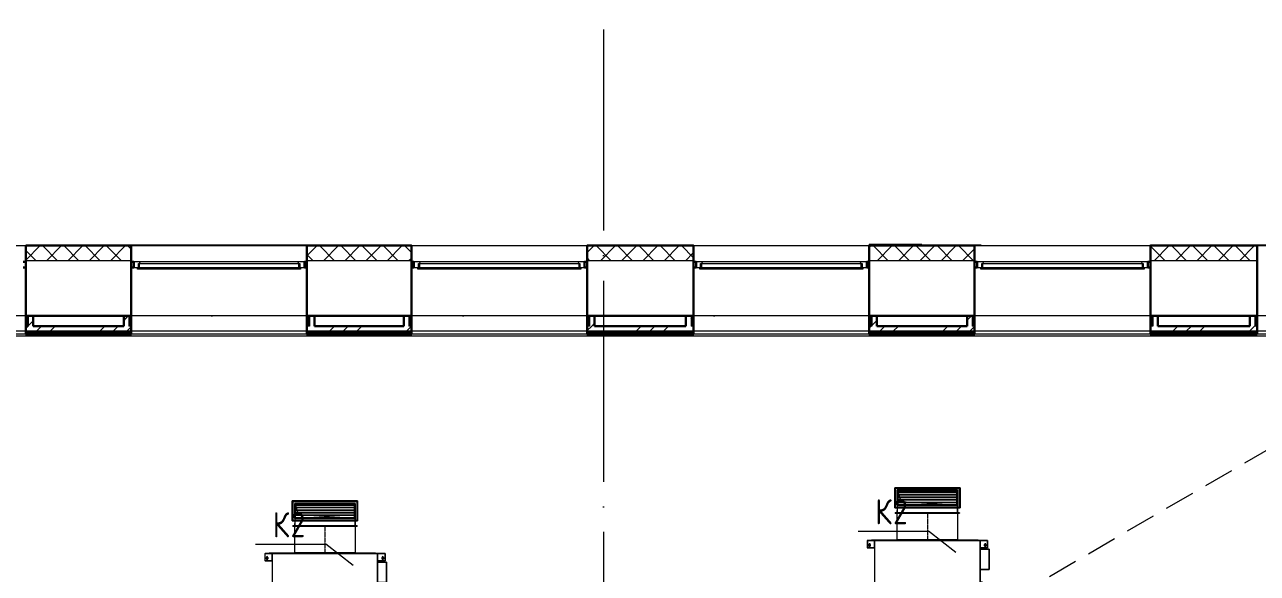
# Model space of a CAD drawing. Header units: millimetres. Extents: x -88595 to 880822, y -1054509 to -148035.
# Drawn here: x 427297 to 439573, y -238413 to -232953 of the extents above; entities that cross this region are included whole.
import ezdxf

# ---------------------------------------------------------------- set-up
doc = ezdxf.new("R2010")
doc.units = ezdxf.units.MM
for name, pattern in [('$7$ADSK_Осевая', [14, 10, -2, 0, -2]), ('ADSK_Линия сетки', [25, 20, -2.5, 0, -2.5]), ('ADSK_Сверху', [4.5, 3, -1.5])]:
    doc.linetypes.add(name, pattern=pattern)
for name, color, linetype, lineweight in [('_ Окна', 7, 'Continuous', 30), ('Воздуховоды', 7, 'Continuous', 18), ('Линии', 7, 'Continuous', 9), ('Марки', 7, 'Continuous', 20), ('Оборудование', 7, 'Continuous', 18), ('Ограждение', 7, 'Continuous', 9), ('Окна', 7, 'Continuous', 9), ('Оси', 7, 'Continuous', 9), ('Стены внутренние', 7, 'Continuous', 18), ('Стены наружные', 7, 'Continuous', 18), ('Стены штриховка', 7, 'Continuous', 9)]:
    doc.layers.add(name, color=color, linetype=linetype, lineweight=lineweight)
doc.styles.add('$5$GOST Common', font='GOST_Common.ttf', dxfattribs={"width": 0.9, "height": 250})

# ---------------------------------------------------------------- blocks, each defined once
blk = doc.blocks.new('$0$ADSK_Канальный блок кондиционера1 - AD242MJERAB-3267365-В_Координация_3 этаж ОВ3')
at = {"layer": 'Оборудование', "color": 150, "true_color": 0x0080ff}
for p, q in [((-599, 0), (-599, -72)), ((-597, 0), (-599, 0)), ((-597, 0), (-599, 0)), ((-599, 0), (-599, -72)), ((-597, 0), (-596, 0)), ((-597, 0), (-525, 0)), ((-597, 0), (-597, -72)), ((-525, 0), (-596, 0)), ((505, 5), (-555, 5)), ((-555, 5), (505, 5)), ((-555, 5), (-555, 0)), ((-555, 5), (-555, 0)), ((505, 0), (-555, 0)), ((-555, 0), (505, 0)), ((525, 0), (-525, 0)), ((-525, 0), (525, 0)), ((-525, 0), (-525, -697)), ((-525, 0), (-525, -697)), ((-525, -72), (-525, 0)), ((-525, 0), (-525, -72)), ((505, 0), (505, 5)), ((505, 5), (505, 0)), ((525, -697), (525, 0)), ((525, 0), (525, -697)), ((525, 0), (597, 0)), ((596, 0), (525, 0)), ((525, -72), (525, 0)), ((525, 0), (525, -72)), ((596, 0), (597, 0)), ((599, 0), (597, 0)), ((599, 0), (597, 0)), ((597, 0), (597, -72)), ((599, -72), (599, 0)), ((599, 0), (599, -72)), ((-599, -72), (-597, -72)), ((-599, -72), (-597, -72)), ((-525, -72), (-597, -72)), ((-596, -72), (-597, -72)), ((-596, -72), (-525, -72)), ((-583, -54), (-583, -38)), ((-583, -38), (-583, -54)), ((-569, -38), (-569, -54)), ((-569, -54), (-569, -38)), ((525, -72), (596, -72)), ((597, -72), (525, -72)), ((615, -87), (525, -87)), ((525, -87), (525, -287)), ((525, -287), (525, -87)), ((525, -87), (615, -87)), ((569, -38), (569, -54)), ((569, -54), (569, -38)), ((583, -54), (583, -38)), ((583, -38), (583, -54)), ((597, -72), (596, -72)), ((597, -72), (599, -72)), ((597, -72), (599, -72)), ((615, -287), (615, -87)), ((615, -87), (615, -287)), ((525, -287), (615, -287)), ((615, -287), (525, -287)), ((550, -414.5), (525, -414.5)), ((525, -414.5), (525, -439.5)), ((525, -414.5), (525, -439.5)), ((525, -439.5), (550, -439.5)), ((550, -439.5), (550, -414.5)), ((550, -439.5), (550, -414.5)), ((582, -506.25), (525, -506.25)), ((525, -506.25), (525, -515.75)), ((525, -506.25), (525, -515.75)), ((525, -515.75), (582, -515.75)), ((582, -573.06), (525, -573.06)), ((525, -573.06), (525, -588.94)), ((525, -573.06), (525, -588.94)), ((525, -588.94), (582, -588.94)), ((582, -515.75), (582, -506.25)), ((582, -515.75), (582, -506.25)), ((582, -588.94), (582, -573.06)), ((582, -588.94), (582, -573.06)), ((-599, -645), (-599, -697)), ((-597, -645), (-599, -645)), ((-597, -645), (-599, -645)), ((-599, -645), (-599, -697)), ((-599, -697), (-597, -697)), ((-599, -697), (-597, -697)), ((-597, -645), (-596, -645)), ((-597, -645), (-525, -645)), ((-597, -645), (-597, -697)), ((-525, -697), (-597, -697)), ((-596, -697), (-597, -697)), ((-525, -645), (-596, -645)), ((-596, -697), (-525, -697)), ((-583, -679), (-583, -663)), ((-583, -663), (-583, -679)), ((-569, -663), (-569, -679)), ((-569, -679), (-569, -663)), ((505, -697), (-555, -697)), ((-555, -697), (505, -697)), ((-555, -697), (-555, -720)), ((-555, -697), (-555, -720)), ((505, -720), (-555, -720)), ((-555, -720), (505, -720)), ((-525, -645), (-525, -697)), ((-525, -697), (-525, -645)), ((525, -697), (-525, -697)), ((-525, -697), (525, -697)), ((505, -720), (505, -697)), ((505, -697), (505, -720)), ((525, -645), (597, -645)), ((596, -645), (525, -645)), ((525, -645), (525, -697)), ((525, -697), (525, -645)), ((525, -697), (596, -697)), ((597, -697), (525, -697)), ((569, -663), (569, -679)), ((569, -679), (569, -663)), ((583, -679), (583, -663)), ((583, -663), (583, -679)), ((596, -645), (597, -645)), ((597, -697), (596, -697)), ((599, -645), (597, -645)), ((599, -645), (597, -645)), ((597, -645), (597, -697)), ((597, -697), (599, -697)), ((597, -697), (599, -697)), ((599, -697), (599, -645)), ((599, -645), (599, -697))]:
    blk.add_line(p, q, dxfattribs=at)
for centre, start, end in [((-576, -38), 360, 180), ((-576, -38), 360, 180), ((-576, -54), 180, 0), ((-576, -54), 180, 360), ((576, -38), 0, 180), ((576, -38), 0, 180), ((576, -54), 180, 360), ((576, -54), 180, 0), ((-576, -663), 0, 180), ((-576, -663), 0, 180), ((-576, -679), 180, 0), ((-576, -679), 180, 0), ((576, -663), 0, 180), ((576, -663), 0, 180), ((576, -679), 180, 0), ((576, -679), 180, 0)]:
    blk.add_arc(centre, 7, start, end, dxfattribs=at)
blk = doc.blocks.new('$0$ADSK_Решетка вентиляционная жалюзийная_Приточная2 - Решетка приточная_Однорядная-4279700-В_Координация_3 этаж ОВ3')
at = {"layer": 'Воздуховоды', "lineweight": 9, "true_color": 0xffffff}
h = blk.add_hatch(dxfattribs=at)
h.set_pattern_fill('FP_29', style=0, pattern_type=2)
h.set_pattern_definition([(180, (7207.025, 25279.722), (3e-15, 25.4), [25.4, 0, 0, 0]), (180, (7207.025, 25284.802), (3e-15, 25.4), [25.4, 0, 0, 0])])
h.paths.add_polyline_path([(7502, 25200), (7502, 25340), (6912, 25340), (6912, 25200)])
at = {"layer": 'Воздуховоды', "color": 140, "true_color": 0x1bb3e4}
for p, q in [((6882, 25170), (6882, 25370)), ((6882, 25370), (7532, 25370)), ((7532, 25370), (6882, 25370)), ((6882, 25370), (6882, 25170)), ((6907, 25195), (6907, 25345)), ((6907, 25345), (7507, 25345)), ((7507, 25345), (6907, 25345)), ((6907, 25345), (6907, 25195)), ((7502, 25340), (6912, 25340)), ((6912, 25340), (6912, 25200)), ((6912, 25200), (6912, 25340)), ((6912, 25340), (7502, 25340)), ((6912, 25200), (6912, 25340)), ((6912, 25340), (7502, 25340)), ((7502, 25340), (6912, 25340)), ((6912, 25340), (6912, 25200)), ((7502, 25200), (7502, 25340)), ((7502, 25340), (7502, 25200)), ((7502, 25340), (7502, 25200)), ((7502, 25200), (7502, 25340)), ((7507, 25345), (7507, 25195)), ((7507, 25195), (7507, 25345)), ((7532, 25370), (7532, 25170)), ((7532, 25170), (7532, 25370)), ((7532, 25170), (6882, 25170)), ((6882, 25170), (7532, 25170)), ((7507, 25195), (6907, 25195)), ((6907, 25195), (7507, 25195)), ((6912, 25200), (7502, 25200)), ((7502, 25200), (6912, 25200)), ((7502, 25200), (6912, 25200)), ((6912, 25200), (7502, 25200))]:
    blk.add_line(p, q, dxfattribs=at)
blk = doc.blocks.new('$0$ADSK_Отвод_Прямоугольный1 - Стандарт-4055406-В_Координация_3 этаж ОВ3')
at = {"layer": 'Воздуховоды', "color": 140, "true_color": 0x1bb3e4}
for p, q in [((6887, 23877), (7527, 23877)), ((7527, 23877), (6887, 23877)), ((6887, 23875), (6887, 23877)), ((6887, 23877), (6887, 23875)), ((6887, 23875), (7527, 23875)), ((7527, 23875), (6887, 23875)), ((7527, 23822), (6887, 23822)), ((6887, 23822), (6887, 23632)), ((6887, 23632), (6887, 23822)), ((6887, 23822), (7527, 23822)), ((6907, 23852), (6907, 23877)), ((6907, 23877), (7507, 23877)), ((7507, 23877), (6907, 23877)), ((6907, 23877), (6907, 23852)), ((6907, 23877), (7507, 23877)), ((7507, 23877), (6907, 23877)), ((6907, 23875), (6907, 23877)), ((6907, 23877), (6907, 23875)), ((6907, 23875), (7507, 23875)), ((7507, 23875), (6907, 23875)), ((6907, 23852), (6907, 23802)), ((6907, 23652), (6907, 23852)), ((7507, 23852), (7507, 23877)), ((7507, 23877), (7507, 23852)), ((7507, 23877), (7507, 23875)), ((7507, 23877), (7507, 23875)), ((7507, 23802), (7507, 23852)), ((7507, 23652), (7507, 23852)), ((7527, 23877), (7527, 23875)), ((7527, 23877), (7527, 23875)), ((7527, 23632), (7527, 23822)), ((7527, 23822), (7527, 23632)), ((6907, 23802), (6907, 23652)), ((6907, 23802), (7507, 23802)), ((6907, 23652), (6907, 23802)), ((6907, 23802), (7507, 23802)), ((7507, 23802), (6907, 23802)), ((6907, 23802), (6907, 23652)), ((7507, 23652), (7507, 23802)), ((7507, 23802), (7507, 23652)), ((7507, 23652), (7507, 23802)), ((6887, 23632), (7527, 23632)), ((7527, 23632), (6887, 23632)), ((6907, 23652), (7507, 23652)), ((7507, 23652), (6907, 23652)), ((7507, 23652), (6907, 23652)), ((6907, 23652), (7507, 23652))]:
    blk.add_line(p, q, dxfattribs=at)
blk = doc.blocks.new('$0$ADSK_M_Оборудование1 - ADSK_Марка_15-3198495-В_Координация_3 этаж ОВ3')
at = {"layer": 'Марки'}
blk.add_line((-3.5, 0), (3.5, 0), dxfattribs=at)
blk = doc.blocks.new('3 этаж')
at = {"layer": '_ Окна'}
for p, q in [((439189, 691114), (439164, 691114)), ((439164, 691056), (439189, 691056)), ((440264, 691114), (440239, 691114)), ((440239, 691056), (440264, 691056)), ((440264, 691056), (440264, 691114)), ((441989, 691114), (441964, 691114)), ((441964, 691114), (441964, 691056)), ((441964, 691056), (441989, 691056)), ((443054, 691114), (443029, 691114)), ((443029, 691056), (443054, 691056)), ((443054, 691056), (443054, 691114)), ((444779, 691114), (444754, 691114)), ((444754, 691114), (444754, 691056)), ((444754, 691056), (444779, 691056)), ((445864, 691114), (445839, 691114)), ((445839, 691056), (445864, 691056)), ((445864, 691056), (445864, 691114)), ((447589, 691114), (447564, 691114)), ((447564, 691114), (447564, 691056)), ((447564, 691056), (447589, 691056)), ((448664, 691114), (448639, 691114)), ((448639, 691056), (448664, 691056)), ((448664, 691056), (448664, 691114)), ((450389, 691114), (450364, 691114)), ((450364, 691114), (450364, 691056)), ((450364, 691056), (450389, 691056))]:
    blk.add_line(p, q, dxfattribs=at)
at = {"layer": '_ Окна', "lineweight": 18}
for p, q in [((440323, 691114), (440264, 691114)), ((440264, 691114), (440264, 691056)), ((440264, 691056), (440302, 691056)), ((440310, 691056), (440310, 691097)), ((440310, 691097), (440322, 691097)), ((440328, 691097), (440323, 691114)), ((441904, 691114), (441900, 691097)), ((441964, 691114), (441904, 691114)), ((441906, 691097), (441918, 691097)), ((441918, 691097), (441918, 691056)), ((441926, 691056), (441964, 691056)), ((441964, 691056), (441964, 691114)), ((443113, 691114), (443054, 691114)), ((443054, 691114), (443054, 691056)), ((443054, 691056), (443092, 691056)), ((443100, 691056), (443100, 691097)), ((443100, 691097), (443112, 691097)), ((443118, 691097), (443113, 691114)), ((444694, 691114), (444690, 691097)), ((444754, 691114), (444694, 691114)), ((444696, 691097), (444708, 691097)), ((444708, 691097), (444708, 691056)), ((444716, 691056), (444754, 691056)), ((444754, 691056), (444754, 691114)), ((445923, 691114), (445864, 691114)), ((445864, 691114), (445864, 691056)), ((445864, 691056), (445902, 691056)), ((445910, 691056), (445910, 691097)), ((445910, 691097), (445922, 691097)), ((445928, 691097), (445923, 691114)), ((447504, 691114), (447500, 691097)), ((447564, 691114), (447504, 691114)), ((447506, 691097), (447518, 691097)), ((447518, 691097), (447518, 691056)), ((447526, 691056), (447564, 691056)), ((447564, 691056), (447564, 691114)), ((448723, 691114), (448664, 691114)), ((448664, 691114), (448664, 691056)), ((448664, 691056), (448702, 691056)), ((448710, 691056), (448710, 691097)), ((448710, 691097), (448722, 691097)), ((448728, 691097), (448723, 691114)), ((450304, 691114), (450300, 691097)), ((450364, 691114), (450304, 691114)), ((450306, 691097), (450318, 691097)), ((450318, 691097), (450318, 691056)), ((450326, 691056), (450364, 691056)), ((450364, 691056), (450364, 691114))]:
    blk.add_line(p, q, dxfattribs=at)
at = {"layer": 'Линии', "linetype": 'ADSK_Сверху', "ltscale": 100}
blk.add_line((434204, 679174), (453849, 690574), dxfattribs=at)
at = {"layer": 'Ограждение'}
for p, q in [((453834, 690374), (434219, 690374)), ((439189, 690374), (437439, 690374)), ((439189, 690394), (439189, 690374)), ((440239, 690374), (440239, 690394)), ((441989, 690374), (440239, 690374)), ((441989, 690394), (441989, 690374)), ((443029, 690374), (443029, 690394)), ((444779, 690374), (443029, 690374)), ((444779, 690394), (444779, 690374)), ((445839, 690374), (445839, 690394)), ((447589, 690374), (445839, 690374)), ((447589, 690394), (447589, 690374)), ((448639, 690374), (448639, 690394)), ((450389, 690374), (448639, 690374)), ((450389, 690394), (450389, 690374))]:
    blk.add_line(p, q, dxfattribs=at)
at = {"layer": 'Окна'}
for p, q in [((440302, 691056), (441926, 691056)), ((440302, 691039), (440302, 691056)), ((440322, 691097), (441906, 691097)), ((440322, 691056), (440322, 691097)), ((441904, 691114), (440323, 691114)), ((441906, 691097), (441906, 691056)), ((441926, 691056), (441926, 691039)), ((443092, 691056), (444716, 691056)), ((443092, 691039), (443092, 691056)), ((443112, 691097), (444696, 691097)), ((443112, 691056), (443112, 691097)), ((444694, 691114), (443113, 691114)), ((444696, 691097), (444696, 691056)), ((444716, 691056), (444716, 691039)), ((445902, 691056), (447526, 691056)), ((445902, 691039), (445902, 691056)), ((445922, 691097), (447506, 691097)), ((445922, 691056), (445922, 691097)), ((447504, 691114), (445923, 691114)), ((447506, 691097), (447506, 691056)), ((447526, 691056), (447526, 691039)), ((448702, 691056), (450326, 691056)), ((448702, 691039), (448702, 691056)), ((448722, 691097), (450306, 691097)), ((448722, 691056), (448722, 691097)), ((450304, 691114), (448723, 691114)), ((450306, 691097), (450306, 691056)), ((450326, 691056), (450326, 691039)), ((441926, 691039), (440302, 691039)), ((444716, 691039), (443092, 691039)), ((447526, 691039), (445902, 691039)), ((450326, 691039), (448702, 691039))]:
    blk.add_line(p, q, dxfattribs=at)
at = {"layer": 'Оси', "linetype": 'ADSK_Линия сетки', "ltscale": 100}
for p, q in [((444944, 695925), (444944, 629948)), ((460794, 690574), (389072, 690574))]:
    blk.add_line(p, q, dxfattribs=at)
at = {"layer": 'Стены внутренние'}
for p, q in [((437439, 691276), (439189, 691276)), ((440239, 691276), (441989, 691276)), ((443029, 691276), (444779, 691276)), ((445839, 691276), (447589, 691276)), ((448639, 691276), (450389, 691276)), ((451454, 691276), (453204, 691276)), ((440239, 691124), (439189, 691124)), ((443029, 691124), (441989, 691124)), ((445839, 691124), (444779, 691124)), ((448639, 691124), (447589, 691124)), ((451454, 691124), (450389, 691124)), ((439189, 690574), (437439, 690574)), ((441989, 690574), (440239, 690574)), ((444779, 690574), (443029, 690574)), ((447589, 690574), (445839, 690574)), ((450389, 690574), (448639, 690574)), ((453204, 690574), (451454, 690574))]:
    blk.add_line(p, q, dxfattribs=at)
at = {"layer": 'Стены внутренние', "lineweight": 30}
for p, q in [((439189, 690574), (439189, 691276)), ((439189, 691276), (440239, 691276)), ((440239, 690574), (440239, 691276)), ((441989, 690574), (441989, 691276)), ((441989, 691276), (443029, 691276)), ((443029, 690574), (443029, 691276)), ((444779, 690574), (444779, 691276)), ((444779, 691276), (445839, 691276)), ((445839, 690574), (445839, 691276)), ((447589, 690574), (447589, 691276)), ((447589, 691276), (448639, 691276)), ((448639, 690574), (448639, 691276)), ((450389, 690574), (450389, 691276)), ((450389, 691276), (451454, 691276)), ((451454, 690574), (451454, 691276)), ((439264, 690574), (440164, 690574)), ((442064, 690574), (442954, 690574)), ((444854, 690574), (445764, 690574)), ((447664, 690574), (448564, 690574)), ((450464, 690574), (451379, 690574))]:
    blk.add_line(p, q, dxfattribs=at)
at = {"layer": 'Стены внутренние', "linetype": 'Continuous', "lineweight": 9}
for p, q in [((439189, 691130), (439333, 691274)), ((439293, 691124), (439191, 691226)), ((439505, 691124), (439355, 691274)), ((439395, 691124), (439545, 691274)), ((439409, 691276), (439407, 691274)), ((439717, 691124), (439567, 691274)), ((439607, 691124), (439757, 691274)), ((439643, 691276), (439642, 691274)), ((439929, 691124), (439779, 691274)), ((439820, 691124), (439970, 691274)), ((440141, 691124), (439991, 691274)), ((440032, 691124), (440182, 691274)), ((440087, 691274), (440085, 691276)), ((440237, 691240), (440203, 691274)), ((441989, 691172), (442091, 691274)), ((442050, 691124), (441989, 691185)), ((442263, 691124), (442113, 691274)), ((442153, 691124), (442303, 691274)), ((442475, 691124), (442325, 691274)), ((442365, 691124), (442515, 691274)), ((442459, 691276), (442458, 691274)), ((442687, 691124), (442537, 691274)), ((442550, 691274), (442549, 691276)), ((442577, 691124), (442727, 691274)), ((442899, 691124), (442749, 691274)), ((442789, 691124), (442939, 691274)), ((443027, 691208), (442961, 691274)), ((444781, 691234), (444779, 691230)), ((444781, 691206), (444849, 691274)), ((445020, 691124), (444870, 691274)), ((444911, 691124), (445061, 691274)), ((444923, 691276), (444921, 691274)), ((445232, 691124), (445082, 691274)), ((445123, 691124), (445273, 691274)), ((445445, 691124), (445295, 691274)), ((445335, 691124), (445485, 691274)), ((445366, 691274), (445365, 691276)), ((445657, 691124), (445507, 691274)), ((445547, 691124), (445697, 691274)), ((445839, 691154), (445719, 691274)), ((445759, 691124), (445837, 691201)), ((447589, 691246), (447591, 691246)), ((447591, 691258), (447606, 691274)), ((447778, 691124), (447628, 691274)), ((447668, 691124), (447818, 691274)), ((447738, 691276), (447737, 691274)), ((447830, 691274), (447828, 691276)), ((447990, 691124), (447840, 691274)), ((447881, 691124), (448031, 691274)), ((448202, 691124), (448052, 691274)), ((448093, 691124), (448243, 691274)), ((448414, 691124), (448264, 691274)), ((448305, 691124), (448455, 691274)), ((448627, 691124), (448477, 691274)), ((448517, 691124), (448637, 691244)), ((450536, 691124), (450391, 691269)), ((450426, 691124), (450576, 691274)), ((450748, 691124), (450598, 691274)), ((450638, 691124), (450788, 691274)), ((450645, 691274), (450644, 691276)), ((450960, 691124), (450810, 691274)), ((450850, 691124), (451000, 691274)), ((451172, 691124), (451022, 691274)), ((451063, 691124), (451213, 691274)), ((451384, 691124), (451234, 691274)), ((451275, 691124), (451425, 691274)), ((451452, 691268), (451446, 691274)), ((443002, 691124), (443029, 691151)), ((444808, 691124), (444779, 691153))]:
    blk.add_line(p, q, dxfattribs=at)
at = {"layer": 'Стены наружные'}
for p, q in [((439744, 691276), (439744, 691281)), ((439744, 691281), (442504, 691281)), ((440239, 691281), (440239, 691276)), ((442504, 691276), (442504, 691281)), ((442509, 691281), (443029, 691281)), ((442509, 691276), (442509, 691281)), ((443029, 691276), (443029, 691281)), ((444779, 691281), (444779, 691276)), ((444779, 691281), (445839, 691281)), ((445309, 691276), (445309, 691281)), ((445839, 691276), (445839, 691281)), ((448114, 691281), (448699, 691281)), ((448144, 691276), (448144, 691281)), ((448699, 691281), (448699, 691276)), ((450389, 691281), (454299, 691281)), ((450389, 691276), (450389, 691281)), ((450924, 691281), (450924, 691276)), ((439189, 690424), (437439, 690424)), ((439189, 690394), (437439, 690394)), ((441989, 690424), (440239, 690424)), ((441989, 690394), (440239, 690394)), ((444779, 690424), (443029, 690424)), ((444779, 690394), (443029, 690394)), ((447589, 690424), (445839, 690424)), ((447589, 690394), (445839, 690394)), ((450389, 690424), (448639, 690424)), ((450389, 690394), (448639, 690394)), ((453204, 690424), (451454, 690424)), ((453204, 690394), (451454, 690394))]:
    blk.add_line(p, q, dxfattribs=at)
at = {"layer": 'Стены наружные', "lineweight": 30}
for p, q in [((448114, 691281), (447589, 691281)), ((447589, 691281), (447589, 691276)), ((448114, 691281), (448114, 691276)), ((439189, 690399), (439189, 690574)), ((439264, 690574), (439189, 690574)), ((439264, 690574), (439264, 690474)), ((440164, 690474), (440164, 690574)), ((440239, 690574), (440164, 690574)), ((440239, 690574), (440239, 690399)), ((441989, 690399), (441989, 690574)), ((442064, 690574), (441989, 690574)), ((442064, 690574), (442064, 690474)), ((442954, 690474), (442954, 690574)), ((443029, 690574), (442954, 690574)), ((443029, 690574), (443029, 690399)), ((444779, 690399), (444779, 690574)), ((444854, 690574), (444779, 690574)), ((444854, 690574), (444854, 690474)), ((445764, 690474), (445764, 690574)), ((445839, 690574), (445764, 690574)), ((445839, 690574), (445839, 690399)), ((447589, 690399), (447589, 690574)), ((447664, 690574), (447589, 690574)), ((447664, 690574), (447664, 690474)), ((448564, 690474), (448564, 690574)), ((448639, 690574), (448564, 690574)), ((448639, 690574), (448639, 690399)), ((450389, 690399), (450389, 690574)), ((450464, 690574), (450389, 690574)), ((450464, 690574), (450464, 690474)), ((451379, 690474), (451379, 690574)), ((451454, 690574), (451379, 690574)), ((451454, 690574), (451454, 690399)), ((439264, 690474), (440164, 690474)), ((442064, 690474), (442954, 690474)), ((444854, 690474), (445764, 690474)), ((447664, 690474), (448564, 690474)), ((450464, 690474), (451379, 690474)), ((439189, 690394), (439189, 690399)), ((439189, 690394), (440239, 690394)), ((440239, 690394), (440239, 690399)), ((441989, 690394), (441989, 690399)), ((441989, 690394), (443029, 690394)), ((443029, 690394), (443029, 690399)), ((444779, 690394), (444779, 690399)), ((444779, 690394), (445839, 690394)), ((445839, 690394), (445839, 690399)), ((447589, 690394), (447589, 690399)), ((447589, 690394), (448639, 690394)), ((448639, 690394), (448639, 690399)), ((450389, 690394), (450389, 690399)), ((450389, 690394), (451454, 690394)), ((451454, 690394), (451454, 690399))]:
    blk.add_line(p, q, dxfattribs=at)
at = {"layer": 'Стены наружные', "linetype": 'Continuous', "lineweight": 9}
for p, q in [((447741, 691281), (447738, 691276)), ((447828, 691276), (447825, 691281)), ((440164, 690527), (440210, 690574)), ((442001, 690548), (442014, 690560)), ((444779, 690568), (444785, 690574)), ((445814, 690542), (445826, 690555)), ((445826, 690555), (445839, 690567)), ((448564, 690531), (448607, 690574)), ((439189, 690493), (439201, 690506)), ((439189, 690451), (439212, 690474)), ((439201, 690506), (439214, 690518)), ((439214, 690476), (439264, 690526)), ((439297, 690424), (439347, 690474)), ((439432, 690424), (439482, 690474)), ((439925, 690424), (439975, 690474)), ((440060, 690424), (440110, 690474)), ((440195, 690424), (440239, 690467)), ((440230, 690474), (440239, 690483)), ((441989, 690535), (442001, 690548)), ((442215, 690424), (442265, 690474)), ((442350, 690424), (442400, 690474)), ((442485, 690424), (442535, 690474)), ((442979, 690424), (443029, 690474)), ((443004, 690490), (443016, 690502)), ((443016, 690502), (443029, 690515)), ((444779, 690428), (444825, 690474)), ((444825, 690474), (444854, 690503)), ((445269, 690424), (445319, 690474)), ((445404, 690424), (445454, 690474)), ((445539, 690424), (445589, 690474)), ((447589, 690454), (447609, 690474)), ((447614, 690479), (447664, 690529)), ((447694, 690424), (447744, 690474)), ((447829, 690424), (447879, 690474)), ((448322, 690424), (448372, 690474)), ((448457, 690424), (448507, 690474)), ((448592, 690424), (448639, 690471)), ((450413, 690474), (450414, 690475)), ((450612, 690424), (450662, 690474)), ((450747, 690424), (450797, 690474)), ((450882, 690424), (450932, 690474)), ((451375, 690424), (451425, 690474)), ((451425, 690474), (451429, 690477)), ((439307, 690399), (439319, 690411)), ((439319, 690411), (439332, 690424)), ((439514, 690394), (439519, 690399)), ((439519, 690399), (439531, 690411)), ((439531, 690411), (439544, 690424)), ((439731, 690399), (439743, 690411)), ((439743, 690411), (439756, 690424)), ((439938, 690394), (439943, 690399)), ((439943, 690399), (439956, 690411)), ((439956, 690411), (439968, 690424)), ((440155, 690399), (440168, 690411)), ((440168, 690411), (440180, 690424)), ((442059, 690394), (442064, 690399)), ((442064, 690399), (442077, 690411)), ((442077, 690411), (442089, 690424)), ((442277, 690399), (442289, 690411)), ((442289, 690411), (442302, 690424)), ((442484, 690394), (442489, 690399)), ((442489, 690399), (442501, 690411)), ((442501, 690411), (442514, 690424)), ((442701, 690399), (442713, 690411)), ((442713, 690411), (442726, 690424)), ((442908, 690394), (442913, 690399)), ((442913, 690399), (442925, 690411)), ((442925, 690411), (442938, 690424)), ((444822, 690399), (444835, 690411)), ((444835, 690411), (444847, 690424)), ((445029, 690394), (445034, 690399)), ((445034, 690399), (445047, 690411)), ((445047, 690411), (445059, 690424)), ((445246, 690399), (445259, 690411)), ((445259, 690411), (445271, 690424)), ((445454, 690394), (445459, 690399)), ((445459, 690399), (445471, 690411)), ((445471, 690411), (445484, 690424)), ((445671, 690399), (445683, 690411)), ((445683, 690411), (445696, 690424)), ((447589, 690408), (447592, 690411)), ((447592, 690411), (447605, 690424)), ((447792, 690399), (447804, 690411)), ((447804, 690411), (447817, 690424)), ((447999, 690394), (448004, 690399)), ((448004, 690399), (448017, 690411)), ((448017, 690411), (448029, 690424)), ((448216, 690399), (448229, 690411)), ((448229, 690411), (448241, 690424)), ((448423, 690394), (448428, 690399)), ((448428, 690399), (448441, 690411)), ((448441, 690411), (448453, 690424)), ((450545, 690394), (450550, 690399)), ((450550, 690399), (450562, 690411)), ((450562, 690411), (450575, 690424)), ((450762, 690399), (450774, 690411)), ((450774, 690411), (450787, 690424)), ((450969, 690394), (450974, 690399)), ((450974, 690399), (450986, 690411)), ((450986, 690411), (450999, 690424)), ((451186, 690399), (451199, 690411)), ((451199, 690411), (451211, 690424)), ((451393, 690394), (451398, 690399)), ((451398, 690399), (451411, 690411)), ((451411, 690411), (451423, 690424))]:
    blk.add_line(p, q, dxfattribs=at)
at = {"layer": 'Стены штриховка'}
for p, q in [((439189, 691200), (439191, 691200)), ((439191, 691200), (439191, 691274)), ((439191, 691274), (440237, 691274)), ((440237, 691274), (440237, 691200)), ((440237, 691200), (440239, 691200)), ((441989, 691200), (441991, 691200)), ((441991, 691200), (441991, 691274)), ((441991, 691274), (443027, 691274)), ((443027, 691274), (443027, 691200)), ((443027, 691200), (443029, 691200)), ((444779, 691200), (444781, 691200)), ((444781, 691200), (444781, 691274)), ((444781, 691274), (445837, 691274)), ((445837, 691274), (445837, 691200)), ((445837, 691200), (445839, 691200)), ((447589, 691200), (447591, 691200)), ((447591, 691200), (447591, 691274)), ((447591, 691274), (448637, 691274)), ((448637, 691274), (448637, 691200)), ((448637, 691200), (448639, 691200)), ((450389, 691200), (450391, 691200)), ((450391, 691200), (450391, 691274)), ((450391, 691274), (451452, 691274)), ((451452, 691274), (451452, 691200)), ((451452, 691200), (451454, 691200)), ((439201, 690574), (439201, 690474)), ((439214, 690574), (439214, 690474)), ((440214, 690574), (440214, 690474)), ((440226, 690574), (440226, 690474)), ((442001, 690574), (442001, 690474)), ((442014, 690574), (442014, 690474)), ((443004, 690574), (443004, 690474)), ((443016, 690574), (443016, 690474)), ((444791, 690574), (444791, 690474)), ((444804, 690574), (444804, 690474)), ((445814, 690574), (445814, 690474)), ((445826, 690574), (445826, 690474)), ((447601, 690574), (447601, 690474)), ((447614, 690574), (447614, 690474)), ((448614, 690574), (448614, 690474)), ((448626, 690574), (448626, 690474)), ((450401, 690574), (450401, 690474)), ((450414, 690574), (450414, 690474)), ((451429, 690574), (451429, 690474)), ((451441, 690574), (451441, 690474)), ((439214, 690474), (439189, 690474)), ((440239, 690474), (440214, 690474)), ((442014, 690474), (441989, 690474)), ((443029, 690474), (443004, 690474)), ((444804, 690474), (444779, 690474)), ((445839, 690474), (445814, 690474)), ((447614, 690474), (447589, 690474)), ((448639, 690474), (448614, 690474)), ((450414, 690474), (450389, 690474)), ((451454, 690474), (451429, 690474)), ((440239, 690424), (439189, 690424)), ((440239, 690411), (439189, 690411)), ((440239, 690399), (439189, 690399)), ((439189, 690399), (440239, 690399)), ((443029, 690424), (441989, 690424)), ((443029, 690411), (441989, 690411)), ((443029, 690399), (441989, 690399)), ((441989, 690399), (443029, 690399)), ((445839, 690424), (444779, 690424)), ((445839, 690411), (444779, 690411)), ((445839, 690399), (444779, 690399)), ((444779, 690399), (445839, 690399)), ((448639, 690424), (447589, 690424)), ((448639, 690411), (447589, 690411)), ((448639, 690399), (447589, 690399)), ((447589, 690399), (448639, 690399)), ((451454, 690424), (450389, 690424)), ((451454, 690411), (450389, 690411)), ((451454, 690399), (450389, 690399)), ((450389, 690399), (451454, 690399))]:
    blk.add_line(p, q, dxfattribs=at)

msp = doc.modelspace()

# ---------------------------------------------------------------- linework, layer by layer
at = {"layer": 'Воздуховоды', "color": 140, "true_color": 0x1bb3e4}
for p, q in [((436587, -237588), (435987, -237588)), ((435987, -237588), (435987, -237738)), ((435987, -237588), (436025, -237700)), ((436587, -237738), (436587, -237588)), ((430587, -237717), (429987, -237717)), ((429987, -237717), (429987, -237867)), ((429987, -237717), (430025, -237830)), ((430587, -237867), (430587, -237717)), ((435987, -237738), (436587, -237738)), ((436587, -237738), (436025, -237700)), ((429987, -237867), (430587, -237867)), ((430587, -237867), (430025, -237830)), ((436587, -237813), (435987, -237813)), ((435987, -238081), (435987, -237813)), ((436587, -237813), (436587, -238081)), ((430587, -237942), (429987, -237942)), ((429987, -238210), (429987, -237942)), ((430587, -237942), (430587, -238210)), ((436587, -238081), (435987, -238081)), ((430587, -238210), (429987, -238210))]:
    msp.add_line(p, q, dxfattribs=at)
at = {"layer": 'Воздуховоды', "color": 140, "linetype": '$7$ADSK_Осевая', "true_color": 0x1bb3e4}
for p, q in [((436287, -237813), (436287, -238081)), ((430287, -237942), (430287, -238210))]:
    msp.add_line(p, q, dxfattribs=at)
at = {"layer": 'Марки'}
for p, q in [((436570, -238205), (436297, -237992)), ((430570, -238334), (430297, -238122))]:
    msp.add_line(p, q, dxfattribs=at)

# ---------------------------------------------------------------- block references
at = {"layer": 'Воздуховоды', "color": 140, "true_color": 0x1bb3e4}
for p in [(429080, -262932), (423080, -263062)]:
    msp.add_blockref('$0$ADSK_Решетка вентиляционная жалюзийная_Приточная2 - Решетка приточная_Однорядная-4279700-В_Координация_3 этаж ОВ3', p, dxfattribs=at)
at = {"layer": 'Воздуховоды', "color": 140, "true_color": 0x1bb3e4, "rotation": 180}
for p in [(443494, -213936), (437494, -214066)]:
    msp.add_blockref('$0$ADSK_Отвод_Прямоугольный1 - Стандарт-4055406-В_Координация_3 этаж ОВ3', p, dxfattribs=at)
at = {"layer": 'Марки', "xscale": 99.99999999999993, "yscale": 99.99999999999993, "zscale": 99.99999999999993}
for p in [(435947, -237992), (429947, -238122)]:
    msp.add_blockref('$0$ADSK_M_Оборудование1 - ADSK_Марка_15-3198495-В_Координация_3 этаж ОВ3', p, dxfattribs=at)
at = {"layer": 'Оборудование', "color": 5, "true_color": 0x0000ff}
msp.add_blockref('3 этаж', (-11881, -926426), dxfattribs=at)
at = {"layer": 'Оборудование', "color": 150, "true_color": 0x0080ff}
for p in [(436287, -238087), (430287, -238216)]:
    msp.add_blockref('$0$ADSK_Канальный блок кондиционера1 - AD242MJERAB-3267365-В_Координация_3 этаж ОВ3', p, dxfattribs=at)

# ---------------------------------------------------------------- texts
at = {"layer": 'Марки', "lineweight": 9, "char_height": 250, "attachment_point": 1, "style": '$5$GOST Common'}
for s, insert, width in [('\\fGOST Common|b0|i0|c204|p34|;\\W.9;К', (435767, -237675), 216.46), ('\\fGOST Common|b0|i0|c204|p34|;\\W.9;2', (435945, -237675), 194.81), ('\\fGOST Common|b0|i0|c204|p34|;\\W.9;К', (429767, -237804), 216.46), ('\\fGOST Common|b0|i0|c204|p34|;\\W.9;2', (429945, -237804), 194.81)]:
    msp.add_mtext(s, dxfattribs=dict(at, insert=insert, width=width))

doc.saveas('drawing.dxf')
